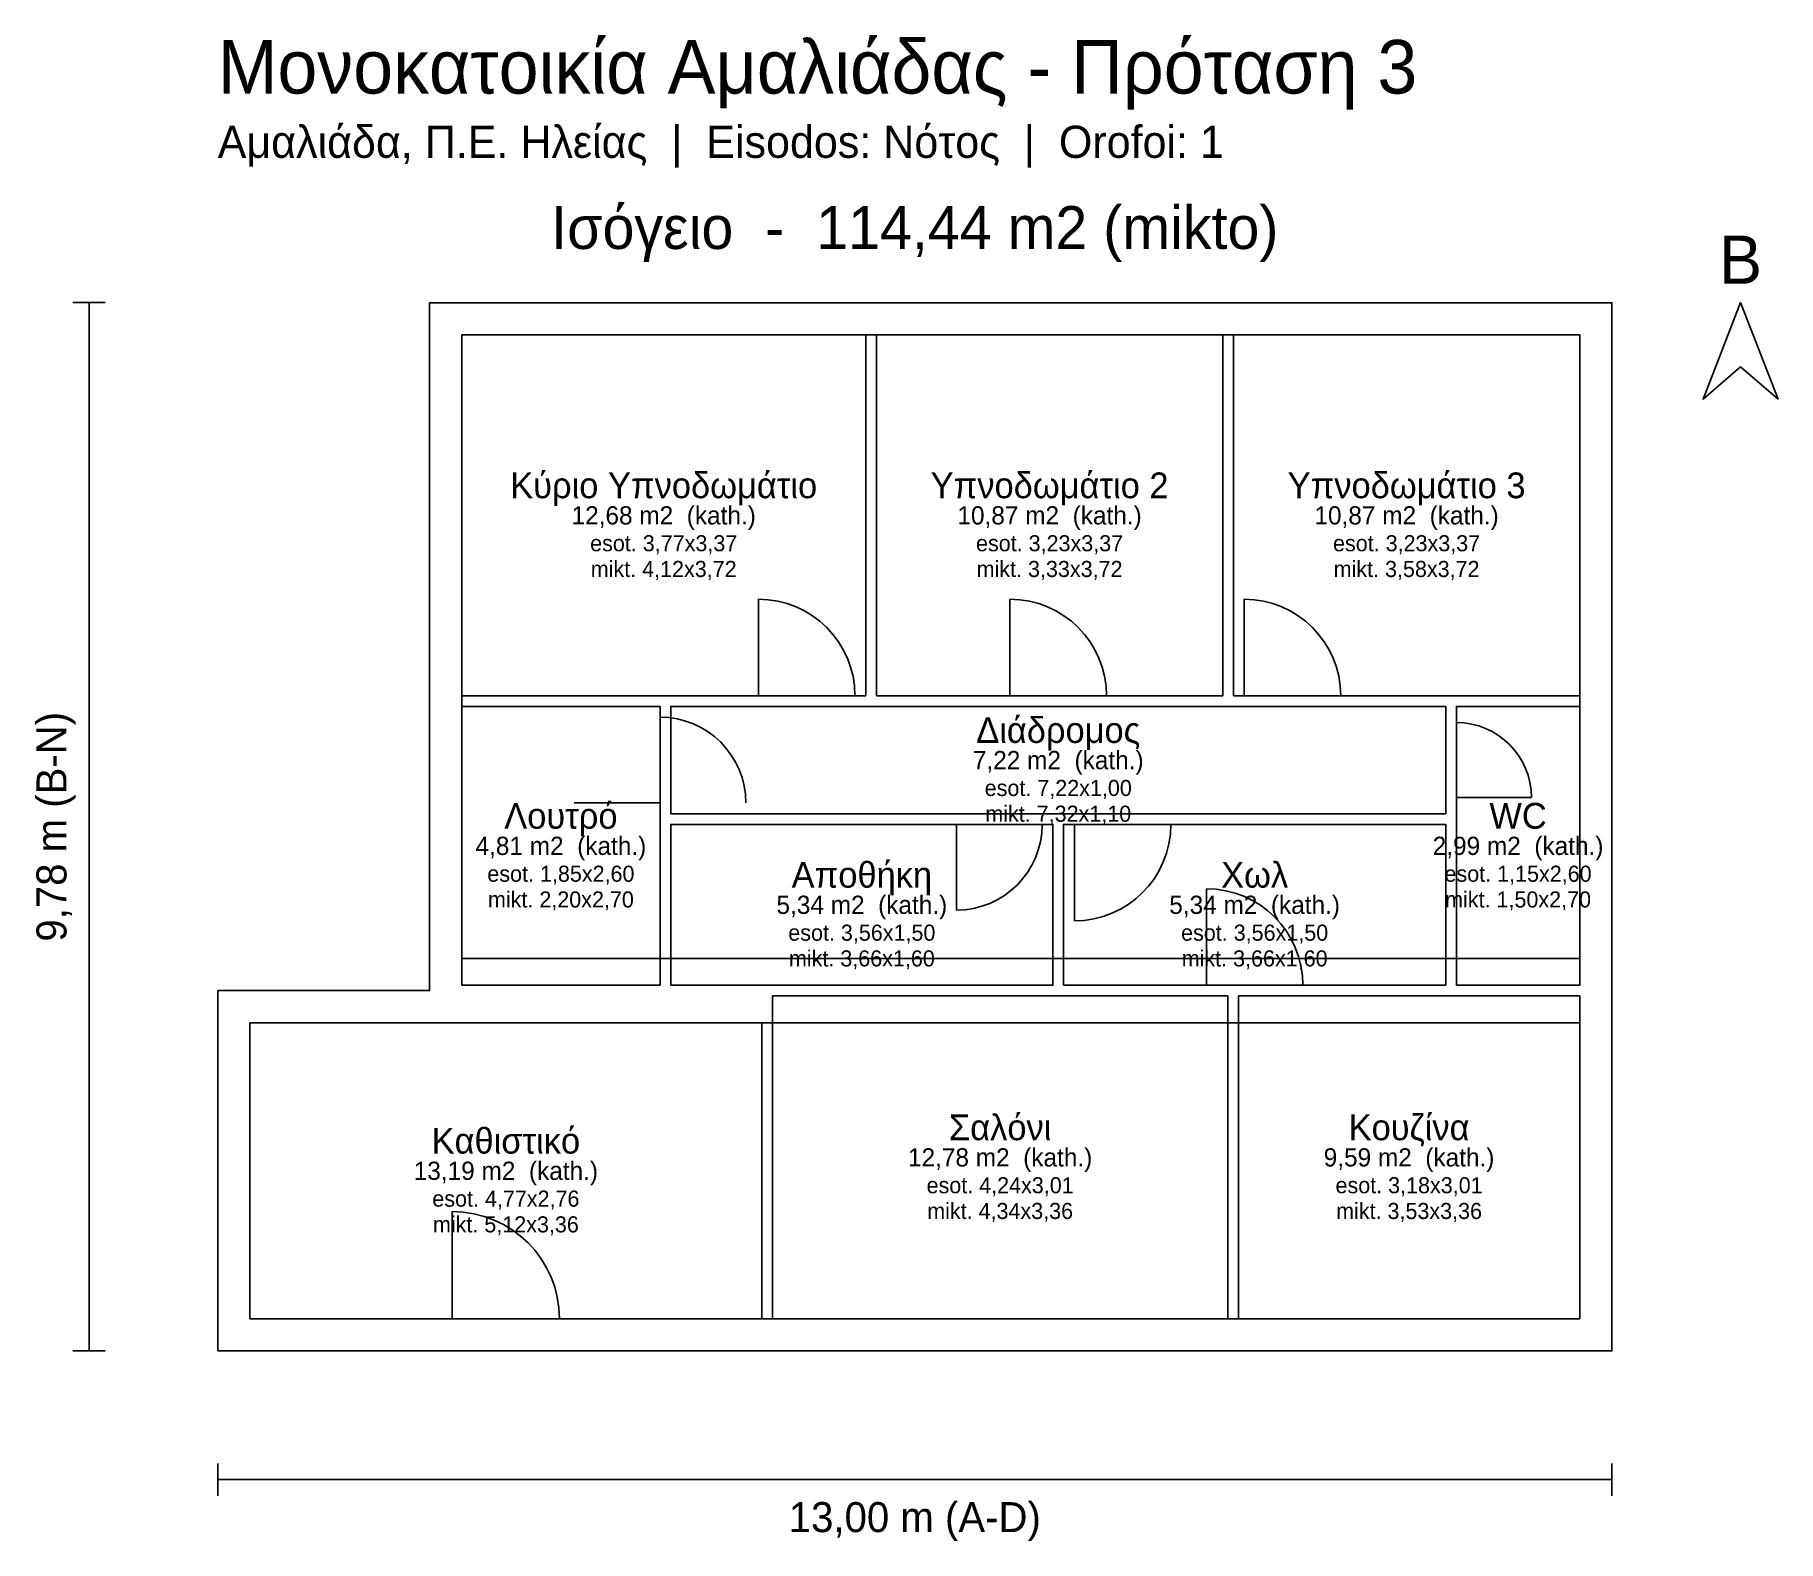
# Model space of a CAD drawing. Header units: metres. Extents: x -1.7 to 14.6, y -1.8 to 12.3.
import ezdxf
from ezdxf.enums import TextEntityAlignment as Align

# ---------------------------------------------------------------- set-up
doc = ezdxf.new("R2010")
doc.units = ezdxf.units.M
for name, color, linetype in [('DIMS', 4, 'CONTINUOUS'), ('NORTH', 2, 'CONTINUOUS'), ('OPENINGS', 1, 'CONTINUOUS'), ('OUTLINE', 7, 'CONTINUOUS'), ('ROOMS', 3, 'CONTINUOUS'), ('TEXT', 7, 'CONTINUOUS'), ('TITLE', 5, 'CONTINUOUS'), ('WALLS', 8, 'CONTINUOUS')]:
    doc.layers.add(name, color=color, linetype=linetype)

msp = doc.modelspace()

# ---------------------------------------------------------------- linework, layer by layer
at = {"layer": 'DIMS'}
for p, q in [((-1.05, 9.78), (-1.35, 9.78)), ((-1.2, 0), (-1.2, 9.78)), ((-1.05, 0), (-1.35, 0)), ((0, -1.05), (0, -1.35)), ((13, -1.05), (13, -1.35)), ((0, -1.2), (13, -1.2))]:
    msp.add_line(p, q, dxfattribs=at)
at = {"layer": 'NORTH'}
msp.add_lwpolyline([(14.2, 9.78), (13.85, 8.88), (14.2, 9.18), (14.55, 8.88)], close=True, dxfattribs=at)
at = {"layer": 'OPENINGS'}
for p, q in [((3.7057, 9.478), (4.6114, 9.478)), ((7.3066, 9.478), (8.2066, 9.478)), ((12.7, 7.345), (12.7, 8.245)), ((5.0421, 6.112), (5.0421, 7.012)), ((7.3875, 6.112), (7.3875, 7.012)), ((9.5711, 6.112), (9.5711, 7.012)), ((2.275, 4.262), (2.275, 5.162)), ((4.125, 5.112), (3.325, 5.112)), ((11.55, 5.162), (12.25, 5.162)), ((12.7, 4.262), (12.7, 5.162)), ((6.8875, 4.912), (6.8875, 4.112)), ((7.9875, 4.912), (7.9875, 4.012)), ((9.2188, 3.412), (9.2188, 4.312)), ((2.187, 0.3), (2.187, 1.3)), ((2.216, 0.3), (3.1579, 0.3)), ((6.8392, 0.3), (7.7521, 0.3)), ((10.6587, 0.3), (11.5587, 0.3))]:
    msp.add_line(p, q, dxfattribs=at)
for centre, radius, start, end in [((5.0421, 6.112), 0.9, 0, 90), ((7.3875, 6.112), 0.9, 0, 90), ((9.5711, 6.112), 0.9, 0, 90), ((4.125, 5.112), 0.8, 0, 90), ((11.55, 5.162), 0.7, 0, 90), ((6.8875, 4.912), 0.8, 270, 360), ((7.9875, 4.912), 0.9, 270, 360), ((9.2188, 3.412), 0.9, 0, 90), ((2.187, 0.3), 1, 0, 90)]:
    msp.add_arc(centre, radius, start, end, dxfattribs=at)
at = {"layer": 'OUTLINE'}
msp.add_lwpolyline([(0, 0), (13, 0), (13, 9.778), (1.975, 9.778), (1.975, 3.362), (0, 3.362)], close=True, dxfattribs=at)
at = {"layer": 'ROOMS'}
for points in [[(2.275, 6.112), (6.0421, 6.112), (6.0421, 9.478), (2.275, 9.478)], [(6.1421, 6.112), (9.3711, 6.112), (9.3711, 9.478), (6.1421, 9.478)], [(9.4711, 6.112), (12.7, 6.112), (12.7, 9.478), (9.4711, 9.478)], [(2.275, 3.412), (4.125, 3.412), (4.125, 6.012), (2.275, 6.012)], [(4.225, 5.012), (11.45, 5.012), (11.45, 6.012), (4.225, 6.012)], [(11.55, 3.412), (12.7, 3.412), (12.7, 6.012), (11.55, 6.012)], [(4.225, 3.412), (7.7875, 3.412), (7.7875, 4.912), (4.225, 4.912)], [(7.8875, 3.412), (11.45, 3.412), (11.45, 4.912), (7.8875, 4.912)], [(5.1739, 0.3), (9.4174, 0.3), (9.4174, 3.312), (5.1739, 3.312)], [(9.5174, 0.3), (12.7, 0.3), (12.7, 3.312), (9.5174, 3.312)], [(0.3, 0.3), (5.0739, 0.3), (5.0739, 3.062), (0.3, 3.062)]]:
    msp.add_lwpolyline(points, close=True, dxfattribs=at)
at = {"layer": 'WALLS'}
for points in [[(2.275, 3.662), (12.7, 3.662), (12.7, 9.478), (2.275, 9.478)], [(0.3, 0.3), (12.7, 0.3), (12.7, 3.062), (0.3, 3.062)]]:
    msp.add_lwpolyline(points, close=True, dxfattribs=at)

# ---------------------------------------------------------------- texts
at = {"layer": 'DIMS'}
msp.add_text('9,78 m (B-N)', height=0.28, rotation=90, dxfattribs=at).set_placement((-1.55, 4.89), align=Align.MIDDLE_CENTER)
msp.add_text('13,00 m (A-D)', height=0.28, dxfattribs=at).set_placement((6.5, -1.55), align=Align.MIDDLE_CENTER)
at = {"layer": 'NORTH'}
msp.add_text('B', height=0.45, dxfattribs=at).set_placement((14.2, 10.18), align=Align.MIDDLE_CENTER)
at = {"layer": 'TEXT'}
for s, height, p in [('Κύριο Υπνοδωμάτιο', 0.24, (4.1586, 8.075)), ('Υπνοδωμάτιο 2', 0.24, (7.7566, 8.075)), ('Υπνοδωμάτιο 3', 0.24, (11.0855, 8.075)), ('12,68 m2  (kath.)', 0.17, (4.1586, 7.795)), ('10,87 m2  (kath.)', 0.17, (7.7566, 7.795)), ('10,87 m2  (kath.)', 0.17, (11.0855, 7.795)), ('esot. 3,77x3,37', 0.15, (4.1586, 7.535)), ('esot. 3,23x3,37', 0.15, (7.7566, 7.535)), ('esot. 3,23x3,37', 0.15, (11.0855, 7.535)), ('mikt. 4,12x3,72', 0.15, (4.1586, 7.295)), ('mikt. 3,33x3,72', 0.15, (7.7566, 7.295)), ('mikt. 3,58x3,72', 0.15, (11.0855, 7.295)), ('Διάδρομος', 0.24, (7.8375, 5.792)), ('7,22 m2  (kath.)', 0.17, (7.8375, 5.512)), ('esot. 7,22x1,00', 0.15, (7.8375, 5.252)), ('Λουτρό', 0.24, (3.2, 4.992)), ('mikt. 7,32x1,10', 0.15, (7.8375, 5.012)), ('WC', 0.24, (12.125, 4.992)), ('4,81 m2  (kath.)', 0.17, (3.2, 4.712)), ('2,99 m2  (kath.)', 0.17, (12.125, 4.712)), ('Αποθήκη', 0.24, (6.0062, 4.442)), ('Χωλ', 0.24, (9.6687, 4.442)), ('esot. 1,85x2,60', 0.15, (3.2, 4.452)), ('esot. 1,15x2,60', 0.15, (12.125, 4.452)), ('mikt. 2,20x2,70', 0.15, (3.2, 4.212)), ('5,34 m2  (kath.)', 0.17, (6.0062, 4.162)), ('5,34 m2  (kath.)', 0.17, (9.6687, 4.162)), ('mikt. 1,50x2,70', 0.15, (12.125, 4.212)), ('esot. 3,56x1,50', 0.15, (6.0062, 3.902)), ('esot. 3,56x1,50', 0.15, (9.6687, 3.902)), ('mikt. 3,66x1,60', 0.15, (6.0062, 3.662)), ('mikt. 3,66x1,60', 0.15, (9.6687, 3.662)), ('Σαλόνι', 0.24, (7.2957, 2.086)), ('Κουζίνα', 0.24, (11.1087, 2.086)), ('Καθιστικό', 0.24, (2.687, 1.961)), ('12,78 m2  (kath.)', 0.17, (7.2957, 1.806)), ('9,59 m2  (kath.)', 0.17, (11.1087, 1.806)), ('13,19 m2  (kath.)', 0.17, (2.687, 1.681)), ('esot. 4,77x2,76', 0.15, (2.687, 1.421)), ('esot. 4,24x3,01', 0.15, (7.2957, 1.546)), ('esot. 3,18x3,01', 0.15, (11.1087, 1.546)), ('mikt. 4,34x3,36', 0.15, (7.2957, 1.306)), ('mikt. 3,53x3,36', 0.15, (11.1087, 1.306)), ('mikt. 5,12x3,36', 0.15, (2.687, 1.181))]:
    msp.add_text(s, height=height, dxfattribs=at).set_placement(p, align=Align.MIDDLE_CENTER)
at = {"layer": 'TITLE'}
for s, height, p in [('Μονοκατοικία Αμαλιάδας - Πρόταση 3', 0.5, (0, 11.98)), ('Αμαλιάδα, Π.Ε. Ηλείας  |  Eisodos: Νότος  |  Orofoi: 1', 0.3, (0, 11.28))]:
    msp.add_text(s, height=height, dxfattribs=at).set_placement(p, align=Align.MIDDLE_LEFT)
msp.add_text('Ισόγειο  -  114,44 m2 (mikto)', height=0.4, dxfattribs=at).set_placement((6.5, 10.48), align=Align.MIDDLE_CENTER)

doc.saveas('drawing.dxf')
